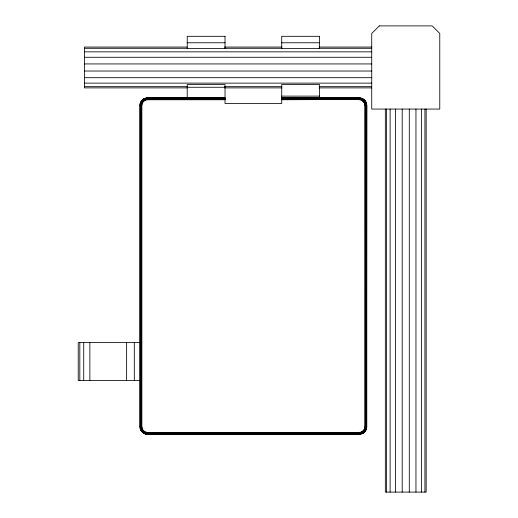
<?xml version="1.0" encoding="UTF-8"?>
<svg xmlns="http://www.w3.org/2000/svg" width="518" height="518" viewBox="0 0 518 518"><rect width="100%" height="100%" fill="white"/><g stroke="black" fill="none" stroke-linecap="round" stroke-linejoin="round"><path stroke-width="0.78" d="M142.735 432.569L140.864 430.29L139.97 426.728L139.97 105.413C139.873 101.373 143.499 97.772 147.533 97.857L225.026 97.857M225.026 99.417L147.533 99.417C144.328 99.339 141.459 102.208 141.537 105.413L141.537 426.728C141.459 429.934 144.328 432.802 147.533 432.724L359.22 432.724C362.425 432.802 365.294 429.934 365.222 426.728L365.222 105.413C365.294 102.208 362.425 99.339 359.22 99.417L281.727 99.417M366.427 428.91L366.783 426.728L366.783 105.413C366.854 101.379 363.267 97.76 359.22 97.857L281.727 97.857M145.234 432.271L144.703 432.018L143.972 433.398L144.639 433.715L145.662 432.077L145.338 433.961L146.057 434.142L146.361 432.608L147.533 432.4L147.533 434.285L146.795 434.22L146.898 432.362C144.108 432.096 141.809 429.526 141.861 426.728L141.861 105.413C141.796 102.383 144.503 99.676 147.533 99.747L225.026 99.747M146.944 432.698L359.22 432.4C362.25 432.465 364.957 429.759 364.892 426.728L364.892 105.413C364.944 102.616 362.645 100.045 359.855 99.78L359.965 97.889M146.788 97.889L146.898 99.78L146.361 99.534L146.057 97.999M147.533 434.259L359.22 434.285L359.958 434.22L359.855 432.362L360.392 432.608L360.696 434.142L363.358 432.918M140.229 103.963L140.229 428.179M366.524 428.179L366.75 105.413M362.788 98.75L362.05 100.123L361.519 99.87C362.781 98.543 360.962 97.209 360.962 99.676L360.392 99.534L360.696 97.999M140.145 103.943L140.326 103.231M366.453 428.923L366.634 428.205L364.75 427.991L366.453 428.923L365.067 431.526L363.655 430.264L364.206 430.057L365.507 430.931L366.349 428.891M146.361 99.534L145.791 99.676L145.344 98.206M360.392 432.608L360.962 432.465L361.415 433.961M140.404 103.25L141.712 100.634L142.897 101.612L143.525 101.405L143.726 100.777L142.754 99.592M365.481 430.911L364.018 432.569L363.027 431.365L363.856 430.536M145.791 99.676L145.234 99.87L144.639 98.433M360.962 432.465L361.519 432.271L362.114 433.715M145.234 99.87L144.703 100.123L143.972 98.75L143.35 99.152L144.198 100.427L143.998 100.984L143.726 100.777M361.519 432.271L362.05 432.018L362.788 433.398L363.422 433.016L362.555 431.714L362.755 431.157L363.027 431.365M144.703 100.123L144.198 100.427M362.05 432.018L362.555 431.714M362.101 98.459L365.481 101.23L364.024 102.396L365.889 101.852M140.145 428.198L140.326 428.91L142.003 427.991L140.119 428.205M366.453 103.218L364.75 104.15L366.608 103.943M140.546 429.623L141.99 429.021L141.79 428.47M366.207 102.519L364.763 103.121L364.963 103.671M141.647 427.9L141.9 427.363L140.035 427.467M365.106 104.247L364.853 104.778L366.744 104.675M140.864 430.29L142.243 429.558L141.99 429.021M364.51 102.59L364.763 103.121M141.563 427.318L141.861 426.728L139.97 426.728M365.19 104.824L364.892 105.413L366.783 105.413M142.547 430.057L143.097 430.264L141.712 431.507L141.272 430.911L142.547 430.057L142.243 429.558M362.05 100.123L362.555 100.427L363.422 99.126M145.37 433.851L143.331 433.016L144.198 431.714L144.703 432.018M365.067 100.621L363.655 101.878L364.206 102.085M362.555 100.427L362.755 100.984L364.018 99.573M144.198 431.714L143.998 431.157L142.754 432.549L143.331 433.016M141.777 100.693L143.395 99.223M364.976 431.449L363.947 432.485M363.027 100.777L363.228 101.405L364.568 100.071M142.185 432.07L143.525 430.736L143.726 431.365M363.999 432.549L363.403 432.99L364.018 432.569M141.272 430.911L140.404 428.891M359.809 99.443L281.727 99.747M144.023 98.847L147.533 97.967L225.026 97.967M362.73 433.294L359.22 434.175L146.082 434.032M360.392 99.534L359.22 99.747L359.22 97.857M361.519 99.87L360.962 99.676M145.791 432.465L146.361 432.608M140.864 101.852L142.728 102.396L141.246 101.217M365.889 430.29L364.51 429.558L364.206 430.057M140.546 102.519L141.99 103.121L142.243 102.59M366.207 429.623L364.763 429.021L364.51 429.558M142.547 102.085L143.097 101.878L142.897 101.612M140.3 103.218L141.79 103.671L141.99 103.121M364.963 428.47L364.763 429.021M140.119 103.937L141.647 104.247L141.79 103.671M359.958 434.22L360.67 434.032M140.009 104.675L141.9 104.778L141.647 104.247M366.718 427.467L364.853 427.363L365.106 427.9M187.225 42.774L225.026 42.774M281.727 42.774L319.528 42.774M187.218 47.067L84.44 47.067L84.44 87.892L187.218 87.892M224.443 47.067L281.902 47.067M319.127 47.067L371.73 47.067M84.44 48.297L187.218 48.297M224.443 48.297L281.902 48.297M319.127 48.297L371.73 48.297M84.44 51.845L371.73 51.845M84.44 57.278L371.73 57.278M84.44 63.934L371.73 63.934M84.44 71.024L371.73 71.024M84.44 77.687L371.73 77.687M84.44 83.12L371.73 83.12M84.44 86.661L187.218 86.661M224.443 86.661L281.902 86.661M319.127 86.661L371.73 86.661M187.225 87.264L225.026 87.264M224.443 87.892L281.902 87.892M319.127 87.892L371.73 87.892M281.727 96.115L319.528 96.115M281.727 97.967L361.383 98.291M225.026 98.109L147.533 98.109C143.628 98.019 140.132 101.509 140.223 105.413L140.223 426.728C140.132 430.633 143.628 434.123 147.533 434.032L359.22 434.032C363.124 434.123 366.621 430.633 366.53 426.728L366.53 105.413C366.621 101.509 363.124 98.019 359.22 98.109L281.727 98.109M225.026 98.297L147.533 98.297C143.726 98.206 140.326 101.612 140.417 105.413L140.417 426.728C140.326 430.529 143.726 433.935 147.533 433.844L359.22 433.844C363.027 433.935 366.427 430.529 366.336 426.728L366.336 105.413C366.427 101.612 363.027 98.206 359.22 98.297L281.727 98.297M225.026 98.53L147.533 98.53C143.855 98.446 140.559 101.735 140.65 105.413L140.65 426.728C140.559 430.406 143.855 433.695 147.533 433.611L359.22 433.611C362.898 433.695 366.194 430.406 366.103 426.728L366.103 105.413C366.194 101.735 362.898 98.446 359.22 98.53L281.727 98.53M225.026 98.802L147.533 98.802C143.998 98.718 140.838 101.878 140.915 105.413L140.915 426.728C140.838 430.264 143.998 433.424 147.533 433.339L359.22 433.339C362.755 433.424 365.915 430.264 365.837 426.728L365.837 105.413C365.915 101.878 362.755 98.718 359.22 98.802L281.727 98.802M225.026 99.1L147.533 99.1C144.159 99.022 141.136 102.04 141.213 105.413L141.213 426.728C141.136 430.102 144.159 433.119 147.533 433.042L359.22 433.042C362.594 433.119 365.617 430.102 365.54 426.728L365.54 105.413C365.617 102.04 362.594 99.022 359.22 99.1L281.727 99.1M139.97 105.413L141.861 105.413L141.563 104.824M139.97 342.618L78.231 342.618L78.231 380.419L139.97 380.419M366.783 426.728L364.892 426.728L365.19 427.318M146.795 434.22L144.639 433.715M363.228 101.405L363.856 101.612M142.897 430.536L143.525 430.736M146.944 99.443L147.533 99.747L147.533 97.857M359.809 432.698L359.22 432.4L359.22 434.285M144.023 433.294L141.777 431.449M142.185 100.071L143.525 101.405M363.228 430.736L364.568 432.07M364.976 100.693L366.103 102.564M366.181 102.532L366.427 103.231M366.349 103.25L366.666 105.413M426.165 109.065L426.165 492.1L385.334 492.1L385.334 109.065M424.928 109.065L424.928 492.1M421.387 109.065L421.387 492.1M415.954 109.065L415.954 492.1M409.291 109.065L409.291 492.1M402.208 109.065L402.208 492.1M395.545 109.065L395.545 492.1M390.112 109.065L390.112 492.1M386.57 109.065L386.57 492.1M319.528 97.857L319.528 84.505L281.727 84.505L281.727 103.522L225.026 103.522L225.026 84.505L187.225 84.505L187.225 97.857M134.304 342.618L134.304 380.419M126.625 342.618L126.625 380.419M89.867 342.618L89.867 380.419M83.722 342.618L83.722 380.419M79.817 342.618L79.817 380.419M379.286 25.9L371.73 33.463L371.73 109.065L439.769 109.065L439.769 33.463L432.213 25.9L379.286 25.9M225.026 36.312L187.225 36.312L187.225 48.459L225.026 48.459L225.026 36.312M319.528 36.312L281.727 36.312L281.727 48.459L319.528 48.459L319.528 36.312"/></g></svg>
